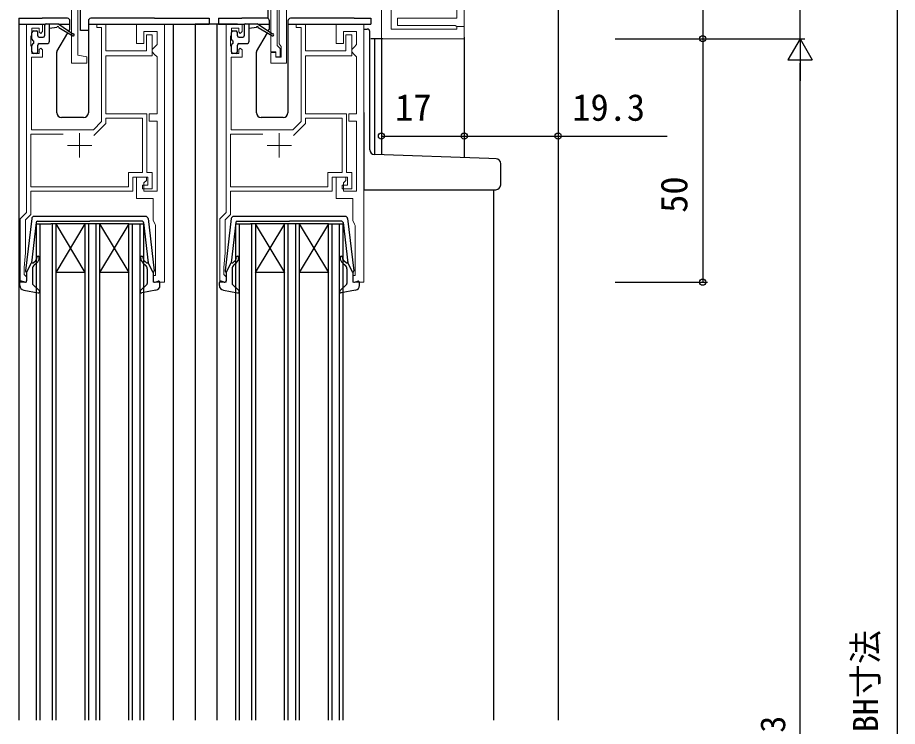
# Model space of a CAD drawing. Units: millimetres, scale not verified. Extents: x -437 to 438, y -331 to 329.
# Drawn here: x -320.2 to -139.5, y -22.6 to 123.1 of the extents above; entities that cross this region are included whole.
import ezdxf
from ezdxf.enums import TextEntityAlignment as Align

# ---------------------------------------------------------------- set-up
doc = ezdxf.new("R2010")
doc.units = ezdxf.units.MM
doc.header["$LTSCALE"] = 2
doc.layers.add('0-2_YKK_11', color=7, linetype='Continuous', lineweight=18)
for name, color, linetype in [('0-4_YKK_12', 2, 'Continuous'), ('0-5_YKK_13', 4, 'Continuous'), ('0-7_YKK_D', 6, 'Continuous')]:
    doc.layers.add(name, color=color, linetype=linetype)
doc.styles.add('ＭＳ ゴシック', font='')
doc.styles.get('ＭＳ ゴシック').set_extended_font_data('MS Gothic')

msp = doc.modelspace()

# ---------------------------------------------------------------- linework, layer by layer
at = {"layer": '0-2_YKK_11'}
for p, q in [((-307.5, 99.3), (-307.5, 94.3)), ((-266.5, 99.3), (-266.5, 94.3)), ((-310, 96.8), (-305, 96.8)), ((-269, 96.8), (-264, 96.8))]:
    msp.add_line(p, q, dxfattribs=at)
at = {"layer": '0-2_YKK_11', "color": 211}
for points in [[(-268.2, 136.5), (-269.7, 136.5), (-269.7, 137.2), (-268.2, 137.2), (-268.2, 140.299), (-272.013, 140.7), (-307.9, 140.7), (-307.9, 137.2), (-306.4, 137.2), (-306.4, 136.5), (-307.9, 136.5), (-307.9, 115.335), (-306, 115), (-306, 113.7), (-309.2, 113.7), (-309.2, 134.4), (-312.2, 134.4), (-312.2, 135.1), (-309.2, 135.1), (-309.2, 140.7), (-328.3, 140.7)], [(-266.9, 137), (-266.9, 117.3), (-266.6, 117), (-266.3, 116.7), (-266.3, 115), (-267.2, 115), (-267.2, 116), (-268.2, 116), (-268.2, 136.5)], [(-265, 134.679), (-265, 113.7), (-268.2, 113.7), (-268.2, 115.9), (-267.2, 115.9), (-267.2, 114.9), (-266.1, 114.9), (-266.1, 117.1), (-266.3, 117.383), (-266.5, 117.666), (-266.5, 135.3)], [(-243.5, 135), (-243.5, 120.7), (-230, 120.7), (-230, 121.2), (-228.5, 121.2), (-228.5, 118.7), (-245.5, 118.7), (-245.5, 133.5)], [(-228.5, 134.2), (-228.5, 121.2), (-230, 121.2), (-230.346, 121.4), (-242.2, 121.4), (-242.2, 122.9), (-230, 122.9), (-230, 134.2)]]:
    msp.add_lwpolyline(points, dxfattribs=at)
at = {"layer": '0-2_YKK_11'}
for points in [[(-318.4, 121.7), (-318.4, 83), (-319.7, 81.7), (-319.7, 68.7), (-318.4, 68.7), (-318.4, 69.8), (-318.7, 70.1), (-318.9, 70.3), (-318.9, 71.7), (-318.6, 74.7), (-318.6, 81.527), (-317.5, 82.627), (-317.5, 87.4), (-296.6, 87.4), (-296.6, 90.3), (-293.5, 90.3), (-293.5, 88.6), (-294.6, 88.6), (-294.6, 87.9), (-292.6, 87.9), (-292.6, 91.2), (-293.7, 91.2), (-293.7, 103.3), (-302.1, 103.3), (-302.1, 115.2), (-292.6, 115.2), (-292.6, 119.5), (-293.8, 119.5), (-293.8, 116.2), (-302.1, 116.2), (-302.1, 121.7), (-304, 121.7), (-304, 121), (-303, 121), (-303, 101.673), (-304.673, 100), (-317.4, 100), (-317.4, 114.9), (-315.1, 114.9), (-315.1, 116.4)], [(-315.1, 116.4), (-315.5, 116.8), (-315.8, 116.5), (-315.8, 115.7), (-317.3, 115.7), (-317.3, 116.9), (-317.4, 117.124), (-317.5, 117.347), (-317.5, 119.253), (-317.4, 119.476), (-317.3, 119.7), (-317.3, 120.9), (-315.8, 120.9), (-315.8, 120.1), (-315.5, 119.8), (-315.1, 120.2), (-315.1, 121.7), (-318.4, 121.7)], [(-277.4, 121.7), (-277.4, 83), (-278.7, 81.7), (-278.7, 68.7), (-277.4, 68.7), (-277.4, 69.8), (-277.7, 70.1), (-277.9, 70.3), (-277.9, 71.7), (-277.6, 74.7), (-277.6, 81.527), (-276.5, 82.627), (-276.5, 87.4), (-255.6, 87.4), (-255.6, 90.3), (-252.5, 90.3), (-252.5, 88.6), (-253.6, 88.6), (-253.6, 87.9), (-251.6, 87.9), (-251.6, 91.2), (-252.7, 91.2), (-252.7, 103.3), (-261.1, 103.3), (-261.1, 115.2), (-251.6, 115.2), (-251.6, 119.5), (-252.8, 119.5), (-252.8, 116.2), (-261.1, 116.2), (-261.1, 121.7), (-263, 121.7), (-263, 121), (-262, 121), (-262, 101.673), (-263.673, 100), (-276.4, 100), (-276.4, 114.9), (-274.1, 114.9), (-274.1, 116.4)], [(-274.1, 116.4), (-274.5, 116.8), (-274.8, 116.5), (-274.8, 115.7), (-276.3, 115.7), (-276.3, 116.9), (-276.4, 117.124), (-276.5, 117.347), (-276.5, 119.253), (-276.4, 119.476), (-276.3, 119.7), (-276.3, 120.9), (-274.8, 120.9), (-274.8, 120.1), (-274.5, 119.8), (-274.1, 120.2), (-274.1, 121.7), (-277.4, 121.7)], [(-310.899, 99.1), (-317.5, 99.1), (-317.5, 88.3), (-297.5, 88.3), (-297.5, 91.2), (-294.6, 91.2), (-294.6, 102.4), (-302.1, 102.4), (-302.1, 101.3), (-304.56, 98.84)], [(-269.899, 99.1), (-276.5, 99.1), (-276.5, 88.3), (-256.5, 88.3), (-256.5, 91.2), (-253.6, 91.2), (-253.6, 102.4), (-261.1, 102.4), (-261.1, 101.3), (-263.56, 98.84)]]:
    msp.add_lwpolyline(points, dxfattribs=at)
for points in [[(-290.1, 68.7), (-290.1, 121.7), (-295.8, 121.7), (-295.8, 117.7), (-294.3, 117.7), (-294.3, 120.2), (-291.6, 120.2), (-291.6, 117.5), (-292.1, 117), (-292.6, 116.5), (-292.6, 116), (-292.1, 115.5), (-291.6, 115), (-291.6, 103.3), (-293.2, 103.3), (-293.2, 101.8), (-291.6, 101.8), (-291.6, 87.4), (-294.3, 87.4), (-294.3, 89.1), (-293.8, 89.6), (-293.8, 90.3), (-295.8, 90.3), (-295.8, 85.9), (-292.4, 85.9), (-292.4, 81.4), (-292.015, 80.612), (-291.9, 80.375), (-291.9, 70.1), (-292.4, 70.1), (-292.4, 68.7)], [(-249.1, 68.7), (-249.1, 121.7), (-254.8, 121.7), (-254.8, 117.7), (-253.3, 117.7), (-253.3, 120.2), (-250.6, 120.2), (-250.6, 117.5), (-251.1, 117), (-251.6, 116.5), (-251.6, 116), (-251.1, 115.5), (-250.6, 115), (-250.6, 103.3), (-252.2, 103.3), (-252.2, 101.8), (-250.6, 101.8), (-250.6, 87.4), (-253.3, 87.4), (-253.3, 89.1), (-252.8, 89.6), (-252.8, 90.3), (-254.8, 90.3), (-254.8, 85.9), (-251.4, 85.9), (-251.4, 81.4), (-251.015, 80.612), (-250.9, 80.375), (-250.9, 70.1), (-251.4, 70.1), (-251.4, 68.7)]]:
    msp.add_lwpolyline(points, close=True, dxfattribs=at)
at = {"layer": '0-4_YKK_12'}
for p, q in [((-209.2, 134.5), (-209.2, -21.301)), ((-320, 121.7), (-320, -21.301)), ((-288.3, 121.7), (-288.3, -21.301)), ((-283.8, 121.7), (-283.8, -21.301)), ((-275.1, 121.7), (-283.8, 121.7)), ((-279.3, 121.7), (-279.3, -21.301)), ((-245.2, 118.7), (-247.7, 118.7)), ((-246.9, 118.7), (-246.9, 94.905)), ((-245.5, 118.7), (-245.5, 94.856)), ((-228.5, 119), (-228.5, 94.262)), ((-222.5, 87.7), (-222.5, -21.301)), ((-316.4, 80.7), (-313.4, 80.7)), ((-316.4, -21.301), (-316.4, 80.7)), ((-315.7, 80.7), (-315.7, -21.301)), ((-297.4, 80.7), (-313.4, 80.7)), ((-313.1, -21.301), (-313.1, 80.7)), ((-306.413, 80.7), (-312.413, 70.7)), ((-312.413, 80.7), (-306.413, 70.7)), ((-312.4, 80.7), (-312.4, -21.301)), ((-306.4, -21.301), (-306.4, 80.7)), ((-305.7, 80.7), (-305.7, -21.301)), ((-304.1, -21.301), (-304.1, 80.7)), ((-303.4, 80.7), (-303.4, -21.301)), ((-297.4, 80.7), (-303.4, 70.7)), ((-303.4, 80.7), (-297.4, 70.7)), ((-296.7, 80.7), (-296.7, -21.301)), ((-295.1, -21.301), (-295.1, 80.7)), ((-294.4, 80.7), (-294.4, -21.301)), ((-275.4, 80.7), (-272.4, 80.7)), ((-275.4, -21.301), (-275.4, 80.7)), ((-274.7, 80.7), (-274.7, -21.301)), ((-256.4, 80.7), (-272.4, 80.7)), ((-272.1, -21.301), (-272.1, 80.7)), ((-265.413, 80.7), (-271.413, 70.7)), ((-271.413, 80.7), (-265.413, 70.7)), ((-271.4, 80.7), (-271.4, -21.301)), ((-265.4, -21.301), (-265.4, 80.7)), ((-264.7, 80.7), (-264.7, -21.301)), ((-263.1, -21.301), (-263.1, 80.7)), ((-262.4, 80.7), (-262.4, -21.301)), ((-256.4, 80.7), (-262.4, 70.7)), ((-262.4, 80.7), (-256.4, 70.7)), ((-255.7, 80.7), (-255.7, -21.301)), ((-254.1, -21.301), (-254.1, 80.7)), ((-253.4, 80.7), (-253.4, -21.301)), ((-306.413, 70.7), (-312.413, 70.7)), ((-297.4, 70.7), (-303.4, 70.7)), ((-265.413, 70.7), (-271.413, 70.7)), ((-256.4, 70.7), (-262.4, 70.7))]:
    msp.add_line(p, q, dxfattribs=at)
for points in [[(-297.4, -21.301), (-297.4, 80.7), (-294.4, 80.7)], [(-256.4, -21.301), (-256.4, 80.7), (-253.4, 80.7)]]:
    msp.add_lwpolyline(points, dxfattribs=at)
at = {"layer": '0-5_YKK_13'}
for p, q in [((-268.75, 122.836), (-268.75, 132.404)), ((-320, 122.9), (-320, 121.7)), ((-320, 122.9), (-317.3, 122.9)), ((-320, 121.7), (-314.621, 121.7)), ((-317.3, 122.9), (-315.2, 122.9)), ((-310, 122.9), (-315.2, 122.9)), ((-314.7, 121.497), (-314.7, 119.3)), ((-314.4, 121.797), (-312.001, 121.797)), ((-313.7, 118.2), (-313.7, 121.797)), ((-308.902, 119.67), (-312.001, 121.797)), ((-311.86, 121.7), (-309.5, 121.7)), ((-309.5, 120.757), (-309.5, 122.4)), ((-305.7, 122.4), (-305.7, 103.5)), ((-305.7, 121.7), (-280.9, 121.7)), ((-292.1, 122.9), (-305.2, 122.9)), ((-292.1, 122.9), (-280.9, 122.9)), ((-280.9, 122.9), (-280.9, 121.7)), ((-279, 122.9), (-279, 121.7)), ((-279, 122.9), (-276.3, 122.9)), ((-279, 121.7), (-273.621, 121.7)), ((-276.3, 122.9), (-274.2, 122.9)), ((-269, 122.9), (-274.2, 122.9)), ((-273.7, 121.497), (-273.7, 119.3)), ((-273.4, 121.797), (-271.001, 121.797)), ((-272.7, 118.2), (-272.7, 121.797)), ((-267.902, 119.67), (-271.001, 121.797)), ((-270.86, 121.7), (-268.5, 121.7)), ((-268.5, 120.757), (-268.5, 122.4)), ((-264.7, 122.4), (-264.7, 103.5)), ((-264.7, 121.7), (-247.7, 121.7)), ((-251.1, 122.9), (-264.2, 122.9)), ((-251.1, 122.9), (-247.7, 122.9)), ((-247.7, 122.9), (-247.7, 121.7)), ((-317.3, 118.6), (-317.3, 120)), ((-317, 120.3), (-316.4, 120.3)), ((-316.1, 119.3), (-316.1, 120)), ((-312.201, 120.997), (-313.7, 120.797)), ((-312.16, 116.07), (-309.936, 119.921)), ((-311.801, 120.997), (-308.901, 119.324)), ((-309.746, 120.25), (-309.54, 120.607)), ((-276.3, 118.6), (-276.3, 120)), ((-276, 120.3), (-275.4, 120.3)), ((-275.1, 119.3), (-275.1, 120)), ((-271.201, 120.997), (-272.7, 120.797)), ((-271.16, 116.07), (-268.936, 119.921)), ((-270.801, 120.997), (-267.901, 119.324)), ((-268.746, 120.25), (-268.54, 120.607)), ((-249.099, 120.7), (-248.4, 120.7)), ((-247.9, 95.905), (-247.9, 120.2)), ((-317, 118.3), (-317, 117.7)), ((-315.8, 119), (-315, 119)), ((-315.8, 117.7), (-314.2, 117.7)), ((-276, 118.3), (-276, 117.7)), ((-274.8, 119), (-274, 119)), ((-274.8, 117.7), (-273.2, 117.7)), ((-317.3, 116), (-317.3, 117.4)), ((-316.4, 115.7), (-317, 115.7)), ((-316.1, 116), (-316.1, 117.4)), ((-312.2, 103.5), (-312.2, 115.92)), ((-276.3, 116), (-276.3, 117.4)), ((-275.4, 115.7), (-276, 115.7)), ((-275.1, 116), (-275.1, 117.4)), ((-271.2, 103.5), (-271.2, 115.92)), ((-249.1, 103.527), (-249.1, 88.7)), ((-306.7, 102.5), (-311.2, 102.5)), ((-265.7, 102.5), (-270.2, 102.5)), ((-223.413, 94.084), (-246.935, 94.906)), ((-221.965, 94.034), (-223.413, 94.084)), ((-221, 88.7), (-221, 93.034)), ((-249.1, 88.7), (-249.1, 87.7)), ((-249.1, 87.7), (-223.448, 87.7)), ((-223.448, 87.7), (-222, 87.7)), ((-317.351, 81.758), (-318.598, 71.017)), ((-293.945, 82.2), (-316.855, 82.2)), ((-293.449, 81.758), (-292.202, 71.017)), ((-276.351, 81.758), (-277.598, 71.017)), ((-252.945, 82.2), (-275.855, 82.2)), ((-252.449, 81.758), (-251.202, 71.017)), ((-316.431, 80.935), (-317.387, 72.7)), ((-316.133, 81.2), (-305.4, 81.2)), ((-294.667, 81.2), (-305.4, 81.2)), ((-294.369, 80.935), (-293.413, 72.7)), ((-275.431, 80.935), (-276.387, 72.7)), ((-275.133, 81.2), (-264.4, 81.2)), ((-253.667, 81.2), (-264.4, 81.2)), ((-253.369, 80.935), (-252.413, 72.7)), ((-318.4, 70.7), (-317.387, 72.7)), ((-317.041, 72.687), (-316.657, 73.008)), ((-316.336, 72.625), (-316.843, 72.2)), ((-294.464, 72.625), (-293.957, 72.2)), ((-293.76, 72.687), (-294.143, 73.008)), ((-292.4, 70.7), (-293.413, 72.7)), ((-277.4, 70.7), (-276.387, 72.7)), ((-276.041, 72.687), (-275.657, 73.008)), ((-275.336, 72.625), (-275.843, 72.2)), ((-253.464, 72.625), (-252.957, 72.2)), ((-252.76, 72.687), (-253.143, 73.008)), ((-251.4, 70.7), (-252.413, 72.7)), ((-318.4, 70.7), (-318.4, 69)), ((-317.2, 71.434), (-317.2, 68.432)), ((-293.6, 71.434), (-293.6, 68.432)), ((-292.4, 70.7), (-292.4, 69)), ((-277.4, 70.7), (-277.4, 69)), ((-276.2, 71.434), (-276.2, 68.432)), ((-252.6, 71.434), (-252.6, 68.432)), ((-251.4, 70.7), (-251.4, 69)), ((-318.781, 68.711), (-319.42, 68.889)), ((-292.02, 68.711), (-291.381, 68.889)), ((-277.781, 68.711), (-278.42, 68.889)), ((-251.02, 68.711), (-250.381, 68.889)), ((-319.8, 68.032), (-319.8, 68.6)), ((-318.982, 67.048), (-316.055, 66.505)), ((-317.102, 68.211), (-315.798, 67.022)), ((-293.698, 68.211), (-295.002, 67.022)), ((-291.818, 67.048), (-294.745, 66.505)), ((-291, 68.032), (-291, 68.6)), ((-278.8, 68.032), (-278.8, 68.6)), ((-277.982, 67.048), (-275.055, 66.505)), ((-276.102, 68.211), (-274.798, 67.022)), ((-252.698, 68.211), (-254.002, 67.022)), ((-250.818, 67.048), (-253.745, 66.505)), ((-250, 68.032), (-250, 68.6))]:
    msp.add_line(p, q, dxfattribs=at)
msp.add_lwpolyline([(-305.696, 120.404), (-307.35, 120.404), (-307.35, 132.404)], dxfattribs=at)
for centre, radius, start, end in [((-314.4, 121.497), 0.3, 90, 180), ((-312.001, 120.997), 0.2, 0, 180), ((-310, 122.4), 0.5, 0, 90), ((-305.2, 122.4), 0.5, 90, 180), ((-273.4, 121.497), 0.3, 90, 180), ((-271.001, 120.997), 0.2, 0, 180), ((-269, 122.4), 0.5, 0, 90), ((-264.2, 122.4), 0.5, 90, 180), ((-317, 120), 0.3, 90, 180), ((-316.4, 120), 0.3, 0, 90), ((-315.8, 119.3), 0.3, 180, 270), ((-315, 119.3), 0.3, 270, 0), ((-309.8, 120.757), 0.3, 330, 0), ((-308.802, 119.497), 0.2, 240.01406, 120.01406), ((-276, 120), 0.3, 90, 180), ((-275.4, 120), 0.3, 0, 90), ((-274.8, 119.3), 0.3, 180, 270), ((-274, 119.3), 0.3, 270, 0), ((-268.8, 120.757), 0.3, 330, 0), ((-267.802, 119.497), 0.2, 240.01406, 120.01406), ((-248.4, 120.2), 0.5, 0, 90), ((-317, 118.6), 0.3, 180, 270), ((-317, 117.4), 0.3, 90, 180), ((-315.8, 117.4), 0.3, 90, 180), ((-314.2, 118.2), 0.5, 270, 0), ((-276, 118.6), 0.3, 180, 270), ((-276, 117.4), 0.3, 90, 180), ((-274.8, 117.4), 0.3, 90, 180), ((-273.2, 118.2), 0.5, 270, 0), ((-317, 116), 0.3, 180, 270), ((-316.4, 116), 0.3, 270, 0), ((-311.9, 115.92), 0.3, 150, 180), ((-276, 116), 0.3, 180, 270), ((-275.4, 116), 0.3, 270, 0), ((-270.9, 115.92), 0.3, 150, 180), ((-311.2, 103.5), 1, 180, 270), ((-306.7, 103.5), 1, 270, 0), ((-270.2, 103.5), 1, 180, 270), ((-265.7, 103.5), 1, 270, 0), ((-246.9, 95.905), 1, 180, 268), ((-222, 93.034), 1, 0, 88), ((-222, 88.7), 1, 270, 0), ((-316.855, 81.7), 0.5, 90, 173.37911), ((-293.945, 81.7), 0.5, 6.62089, 90), ((-275.855, 81.7), 0.5, 90, 173.37911), ((-252.945, 81.7), 0.5, 6.62089, 90), ((-316.133, 80.9), 0.3, 90, 173.37911), ((-294.667, 80.9), 0.3, 6.62089, 90), ((-275.133, 80.9), 0.3, 90, 173.37911), ((-253.667, 80.9), 0.3, 6.62089, 90), ((-317.169, 72.84), 0.2, 173.37911, 310.00001), ((-317.3, 73.774), 1, 310.00001, 0), ((-317.3, 73.774), 1.5, 310.00001, 0), ((-316.05, 73.774), 0.25, 0, 180), ((-294.75, 73.774), 0.25, 0, 180), ((-293.5, 73.774), 1.5, 180, 229.99999), ((-293.5, 73.774), 1, 180, 229.99999), ((-293.631, 72.84), 0.2, 229.99999, 6.62089), ((-276.169, 72.84), 0.2, 173.37911, 310.00001), ((-276.3, 73.774), 1, 310.00001, 0), ((-276.3, 73.774), 1.5, 310.00001, 0), ((-275.05, 73.774), 0.25, 0, 180), ((-253.75, 73.774), 0.25, 0, 180), ((-252.5, 73.774), 1.5, 180, 229.99999), ((-252.5, 73.774), 1, 180, 229.99999), ((-252.631, 72.84), 0.2, 229.99999, 6.62089), ((-318.3, 70.983), 0.3, 173.37911, 250.52878), ((-316.2, 71.434), 1, 130.00001, 180), ((-294.6, 71.434), 1, 360, 49.99999), ((-292.5, 70.983), 0.3, 289.47122, 6.62089), ((-277.3, 70.983), 0.3, 173.37911, 250.52878), ((-275.2, 71.434), 1, 130.00001, 180), ((-253.6, 71.434), 1, 360, 49.99999), ((-251.5, 70.983), 0.3, 289.47122, 6.62089), ((-319.5, 68.6), 0.3, 74.43464, 180), ((-318.7, 69), 0.3, 254.43464, 0), ((-292.1, 69), 0.3, 180, 285.56536), ((-291.3, 68.6), 0.3, 0, 105.56536), ((-278.5, 68.6), 0.3, 74.43464, 180), ((-277.7, 69), 0.3, 254.43464, 0), ((-251.1, 69), 0.3, 180, 285.56536), ((-250.3, 68.6), 0.3, 0, 105.56536), ((-318.8, 68.032), 1, 180, 259.48786), ((-316.9, 68.432), 0.3, 180, 227.64469), ((-316, 66.8), 0.3, 259.48786, 47.64469), ((-294.8, 66.8), 0.3, 132.35531, 280.51214), ((-293.9, 68.432), 0.3, 312.35531, 360), ((-292, 68.032), 1, 280.51214, 0), ((-277.8, 68.032), 1, 180, 259.48786), ((-275.9, 68.432), 0.3, 180, 227.64469), ((-275, 66.8), 0.3, 259.48786, 47.64469), ((-253.8, 66.8), 0.3, 132.35531, 280.51214), ((-252.9, 68.432), 0.3, 312.35531, 360), ((-251, 68.032), 1, 280.51214, 0)]:
    msp.add_arc(centre, radius, start, end, dxfattribs=at)
at = {"layer": '0-7_YKK_D'}
for p, q in [((-159.502, 118.7), (-159.502, 155.4)), ((-139.502, -179.903), (-139.502, 150.4)), ((-179.502, 134.2), (-179.502, 118.7)), ((-197.502, 118.7), (-178.502, 118.7)), ((-197.502, 118.7), (-178.502, 118.7)), ((-197.502, 118.7), (-158.502, 118.7)), ((-197.502, 118.7), (-158.502, 118.7)), ((-179.502, 118.7), (-179.502, 68.7)), ((-159.502, 118.7), (-162.002, 114.37)), ((-159.502, 118.7), (-157.002, 114.37)), ((-159.502, 118.7), (-159.502, 110.04)), ((-245.5, 116.7), (-245.5, 97.7)), ((-228.5, 116.7), (-228.5, 97.7)), ((-228.5, 116.7), (-228.5, 97.7)), ((-209.2, 116.7), (-209.2, 97.7)), ((-162.002, 114.37), (-157.002, 114.37)), ((-159.502, -176.3), (-159.502, 113.7)), ((-245.5, 98.7), (-228.5, 98.7)), ((-197.502, 68.7), (-178.502, 68.7))]:
    msp.add_line(p, q, dxfattribs=at)
msp.add_lwpolyline([(-228.5, 98.7), (-209.2, 98.7), (-186.775, 98.7)], dxfattribs=at)
for centre in [(-179.502, 118.7), (-179.502, 118.7), (-245.5, 98.7), (-228.5, 98.7), (-228.5, 98.7), (-209.2, 98.7), (-179.502, 68.7)]:
    msp.add_circle(centre, 0.637, dxfattribs=at)

# ---------------------------------------------------------------- texts
at = {"layer": '0-7_YKK_D', "style": 'ＭＳ ゴシック'}
for s, p in [('17', (-242.689, 100.2)), ('19.3', (-206.301, 100.2))]:
    msp.add_text(s, height=5.499, dxfattribs=at).set_placement(p, align=Align.BOTTOM_LEFT)
for s, height, p in [('50', 5.499, (-181.002, 82.947)), ('既設枠 BH寸法', 5.132, (-141.957, -48.24)), ('BHn＝BH－40.3', 5.132, (-161.002, -65.783))]:
    msp.add_text(s, height=height, rotation=90, dxfattribs=at).set_placement(p, align=Align.BOTTOM_LEFT)

doc.saveas('drawing.dxf')
